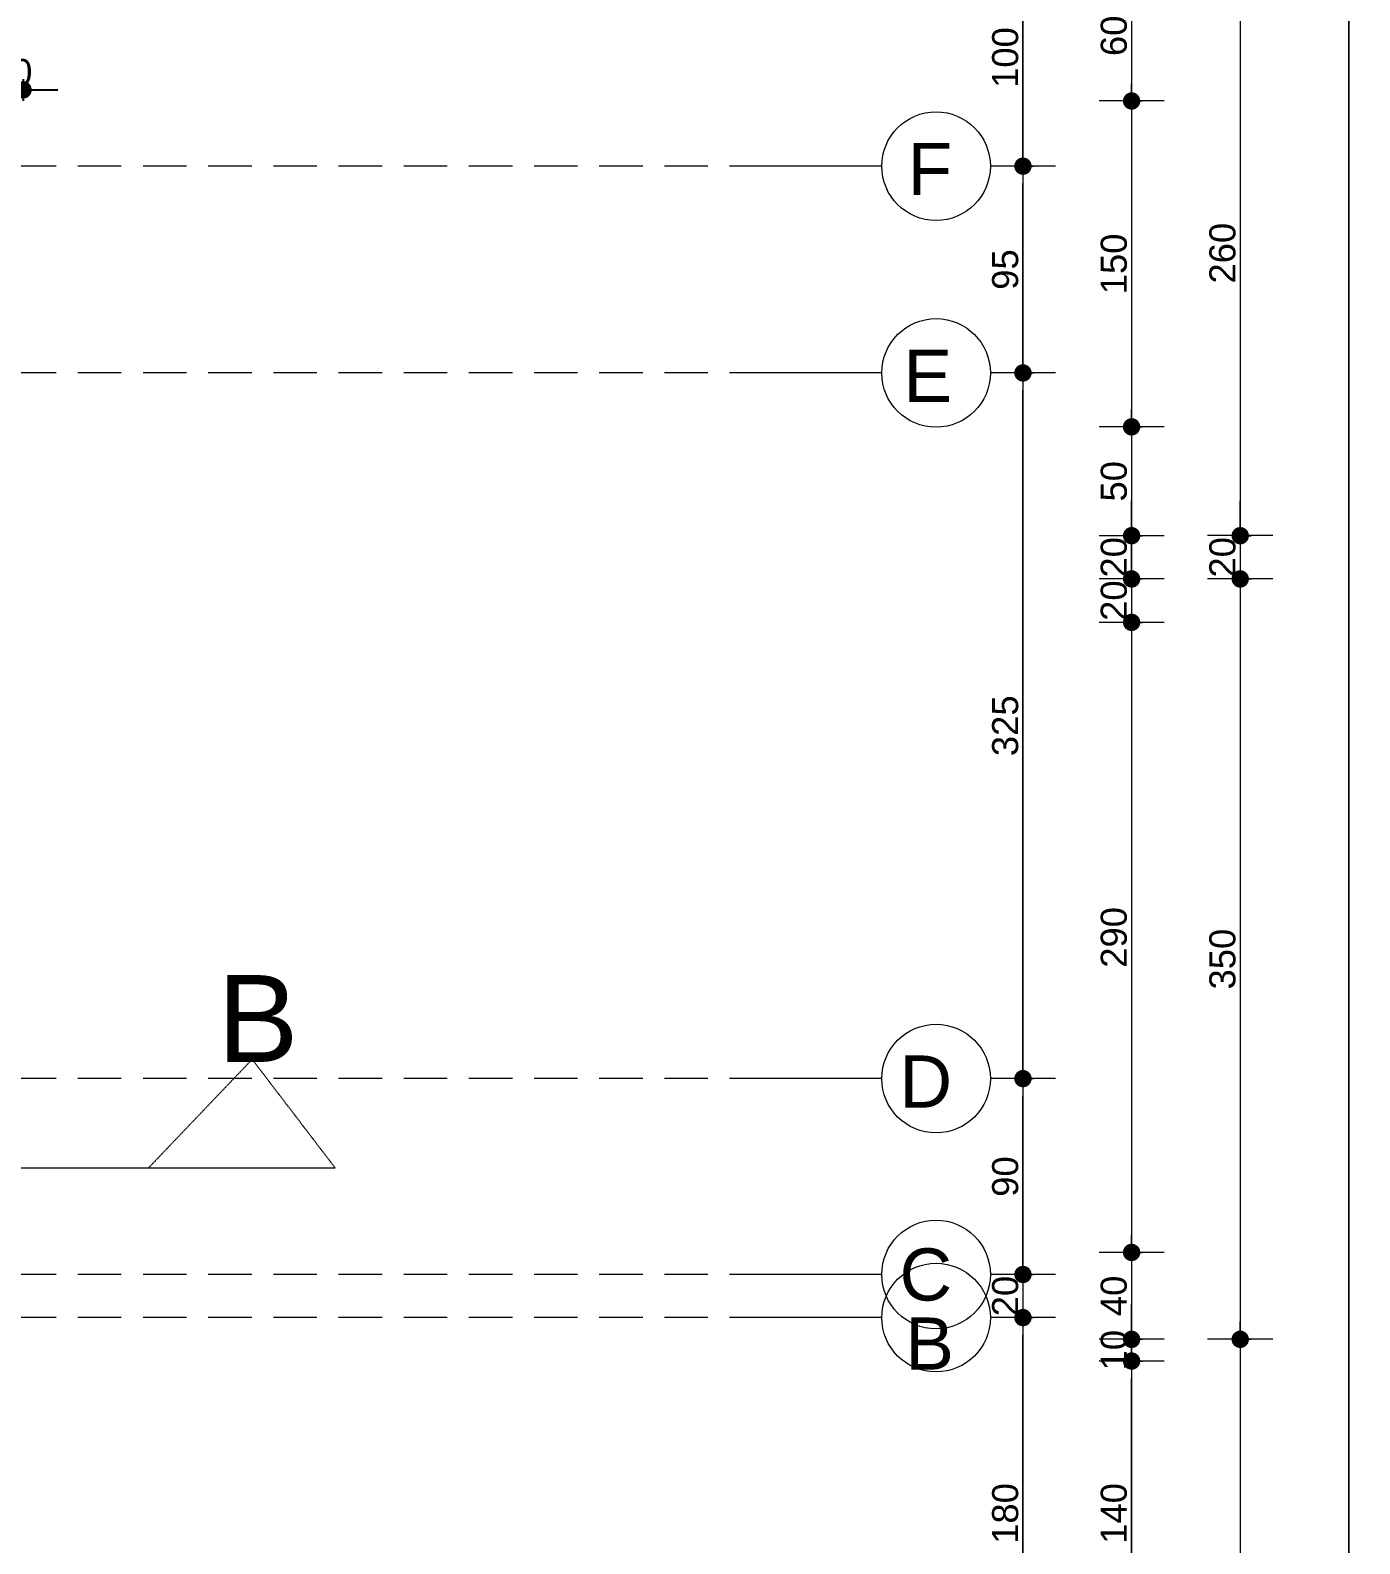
# Model space of a CAD drawing. Header units: millimetres. Extents: x 38129 to 72024, y -56282 to 16512.
# Drawn here: x 58737 to 59349, y -44875 to -44178 of the extents above; entities that cross this region are included whole.
import ezdxf

# ---------------------------------------------------------------- set-up
doc = ezdxf.new("R2010")
doc.units = ezdxf.units.MM
doc.linetypes.add('HIDDEN', pattern=[0.375, 0.25, -0.125])
for name, color, linetype, lineweight in [('AKS', 55, 'HIDDEN', 0), ('DIŞÖLÇÜ', 37, 'Continuous', 0), ('pencere+KAPI', 1, 'Continuous', 0)]:
    doc.layers.add(name, color=color, linetype=linetype, lineweight=lineweight)
doc.layers.add('tefriş', color=42, linetype='Continuous')
doc.styles.add('icdisolcu_yazi', font='arial.ttf')
doc.styles.get("Standard").update_dxf_attribs({"font": 'arial.ttf'})
doc.dimstyles.new('İç Ölçü', dxfattribs={"dimtxt": 12, "dimasz": 8, "dimexe": 5, "dimexo": 0, "dimgap": 2, "dimtad": 1, "dimdec": 0, "dimzin": 12, "dimdsep": 46, "dimtxsty": 'icdisolcu_yazi', "dimblk": 'DOT', "dimcen": 8, "dimdle": 5, "dimclrd": 256, "dimclre": 256, "dimclrt": 7, "dimadec": 0, "dimazin": 3, "dimtfac": 1, "dimtdec": 0, "dimtix": 1, "dimtmove": 2, "dimatfit": 3, "dimldrblk": 'DOT', "dimfxl": 0, "dimtolj": 1, "dimtzin": 0, "dimlwd": -1, "dimlwe": -1, "dimarcsym": 0})

# ---------------------------------------------------------------- blocks, each defined once
blk = doc.blocks.new('_Dot')
at = {"color": 0, "lineweight": -2}
blk.add_line((-0.5, 0), (-1, 0), dxfattribs=at)
at = {"color": 0, "lineweight": 30, "const_width": 0.5}
blk.add_lwpolyline([(-0.25, 0, 1), (0.25, 0, 1)], format="xyb", close=True, dxfattribs=at)
blk = doc.blocks.new('*D2307')
at = {"layer": 'Defpoints', "color": 0, "lineweight": 120, "transparency": 16777216}
for p in [(59193.83, -44770.44), (59193.83, -44770.44), (59193.83, -44950.75)]:
    blk.add_point(p, dxfattribs=at)
at = {"layer": 'DIŞÖLÇÜ', "transparency": 16777216}
for p, q in [((59193.83, -44770.44), (59198.83, -44770.44)), ((59193.83, -44950.75), (59198.83, -44950.75))]:
    blk.add_line(p, q, dxfattribs=at)
at = {"layer": 'DIŞÖLÇÜ', "linetype": 'Continuous', "transparency": 16777216}
blk.add_line((59193.83, -44942.75), (59193.83, -44778.44), dxfattribs=at)
at = {"layer": 'DIŞÖLÇÜ', "transparency": 16777216, "xscale": 8, "yscale": 8, "zscale": 8}
for p, rotation in [((59193.83, -44770.44), 90), ((59193.83, -44950.75), 270)]:
    blk.add_blockref('_Dot', p, dxfattribs=dict(at, rotation=rotation))
at = {"layer": 'DIŞÖLÇÜ', "color": 7, "transparency": 16777216, "insert": (59185.7, -44860.6), "char_height": 12, "attachment_point": 5, "rotation": 90, "style": 'icdisolcu_yazi'}
blk.add_mtext('\\A1;180', dxfattribs=at)
blk = doc.blocks.new('*D2308')
at = {"layer": 'Defpoints', "color": 0, "lineweight": 120, "transparency": 16777216}
for p in [(59193.83, -44660.43), (59193.83, -44660.43), (59193.83, -44750.6)]:
    blk.add_point(p, dxfattribs=at)
at = {"layer": 'DIŞÖLÇÜ', "transparency": 16777216}
for p, q in [((59193.83, -44660.43), (59198.83, -44660.43)), ((59193.83, -44750.6), (59198.83, -44750.6))]:
    blk.add_line(p, q, dxfattribs=at)
at = {"layer": 'DIŞÖLÇÜ', "linetype": 'Continuous', "transparency": 16777216}
blk.add_line((59193.83, -44742.6), (59193.83, -44668.43), dxfattribs=at)
at = {"layer": 'DIŞÖLÇÜ', "transparency": 16777216, "xscale": 8, "yscale": 8, "zscale": 8}
for p, rotation in [((59193.83, -44660.43), 90), ((59193.83, -44750.6), 270)]:
    blk.add_blockref('_Dot', p, dxfattribs=dict(at, rotation=rotation))
at = {"layer": 'DIŞÖLÇÜ', "color": 7, "transparency": 16777216, "insert": (59185.7, -44705.51), "char_height": 12, "attachment_point": 5, "rotation": 90, "style": 'icdisolcu_yazi'}
blk.add_mtext('\\A1;90', dxfattribs=at)
blk = doc.blocks.new('*D2309')
at = {"layer": 'Defpoints', "color": 0, "lineweight": 120, "transparency": 16777216}
for p in [(59193.83, -44335.6), (59193.83, -44335.6), (59193.83, -44660.43)]:
    blk.add_point(p, dxfattribs=at)
at = {"layer": 'DIŞÖLÇÜ', "transparency": 16777216}
for p, q in [((59193.83, -44335.6), (59198.83, -44335.6)), ((59193.83, -44660.43), (59198.83, -44660.43))]:
    blk.add_line(p, q, dxfattribs=at)
at = {"layer": 'DIŞÖLÇÜ', "linetype": 'Continuous', "transparency": 16777216}
blk.add_line((59193.83, -44652.43), (59193.83, -44343.6), dxfattribs=at)
at = {"layer": 'DIŞÖLÇÜ', "transparency": 16777216, "xscale": 8, "yscale": 8, "zscale": 8}
for p, rotation in [((59193.83, -44335.6), 90), ((59193.83, -44660.43), 270)]:
    blk.add_blockref('_Dot', p, dxfattribs=dict(at, rotation=rotation))
at = {"layer": 'DIŞÖLÇÜ', "color": 7, "transparency": 16777216, "insert": (59185.7, -44498.01), "char_height": 12, "attachment_point": 5, "rotation": 90, "style": 'icdisolcu_yazi'}
blk.add_mtext('\\A1;325', dxfattribs=at)
blk = doc.blocks.new('*D2310')
at = {"layer": 'Defpoints', "color": 0, "lineweight": 120, "transparency": 16777216}
for p in [(59193.83, -44240.43), (59193.83, -44240.43), (59193.83, -44335.6)]:
    blk.add_point(p, dxfattribs=at)
at = {"layer": 'DIŞÖLÇÜ', "transparency": 16777216}
for p, q in [((59193.83, -44240.43), (59198.83, -44240.43)), ((59193.83, -44335.6), (59198.83, -44335.6))]:
    blk.add_line(p, q, dxfattribs=at)
at = {"layer": 'DIŞÖLÇÜ', "linetype": 'Continuous', "transparency": 16777216}
blk.add_line((59193.83, -44327.6), (59193.83, -44248.43), dxfattribs=at)
at = {"layer": 'DIŞÖLÇÜ', "transparency": 16777216, "xscale": 8, "yscale": 8, "zscale": 8}
for p, rotation in [((59193.83, -44240.43), 90), ((59193.83, -44335.6), 270)]:
    blk.add_blockref('_Dot', p, dxfattribs=dict(at, rotation=rotation))
at = {"layer": 'DIŞÖLÇÜ', "color": 7, "transparency": 16777216, "insert": (59185.7, -44288.01), "char_height": 12, "attachment_point": 5, "rotation": 90, "style": 'icdisolcu_yazi'}
blk.add_mtext('\\A1;95', dxfattribs=at)
blk = doc.blocks.new('*D2311')
at = {"layer": 'Defpoints', "color": 0, "lineweight": 120, "transparency": 16777216}
for p in [(59193.83, -44140.43), (59193.83, -44140.43), (59193.83, -44240.43)]:
    blk.add_point(p, dxfattribs=at)
at = {"layer": 'DIŞÖLÇÜ', "transparency": 16777216}
for p, q in [((59193.83, -44140.43), (59198.83, -44140.43)), ((59193.83, -44240.43), (59198.83, -44240.43))]:
    blk.add_line(p, q, dxfattribs=at)
at = {"layer": 'DIŞÖLÇÜ', "linetype": 'Continuous', "transparency": 16777216}
blk.add_line((59193.83, -44232.43), (59193.83, -44148.43), dxfattribs=at)
at = {"layer": 'DIŞÖLÇÜ', "transparency": 16777216, "xscale": 8, "yscale": 8, "zscale": 8}
for p, rotation in [((59193.83, -44140.43), 90), ((59193.83, -44240.43), 270)]:
    blk.add_blockref('_Dot', p, dxfattribs=dict(at, rotation=rotation))
at = {"layer": 'DIŞÖLÇÜ', "color": 7, "transparency": 16777216, "insert": (59185.7, -44190.43), "char_height": 12, "attachment_point": 5, "rotation": 90, "style": 'icdisolcu_yazi'}
blk.add_mtext('\\A1;100', dxfattribs=at)
blk = doc.blocks.new('*D2319')
at = {"layer": 'Defpoints', "color": 0, "lineweight": 120, "transparency": 16777216}
for p in [(59193.83, -44750.6), (59193.83, -44770.44), (59193.83, -44770.44)]:
    blk.add_point(p, dxfattribs=at)
at = {"layer": 'DIŞÖLÇÜ', "linetype": 'Continuous', "transparency": 16777216}
for p, q in [((59193.83, -44742.6), (59193.83, -44734.6)), ((59193.83, -44750.6), (59193.83, -44770.44)), ((59193.83, -44778.44), (59193.83, -44786.44))]:
    blk.add_line(p, q, dxfattribs=at)
at = {"layer": 'DIŞÖLÇÜ', "transparency": 16777216}
for p, q in [((59193.83, -44750.6), (59198.83, -44750.6)), ((59193.83, -44770.44), (59198.83, -44770.44))]:
    blk.add_line(p, q, dxfattribs=at)
at = {"layer": 'DIŞÖLÇÜ', "transparency": 16777216, "xscale": 8, "yscale": 8, "zscale": 8}
for p, rotation in [((59193.83, -44750.6), 270), ((59193.83, -44770.44), 90)]:
    blk.add_blockref('_Dot', p, dxfattribs=dict(at, rotation=rotation))
at = {"layer": 'DIŞÖLÇÜ', "color": 7, "transparency": 16777216, "insert": (59185.7, -44760.52), "char_height": 12, "attachment_point": 5, "rotation": 90, "style": 'icdisolcu_yazi'}
blk.add_mtext('\\A1;20', dxfattribs=at)
blk = doc.blocks.new('*D2421')
at = {"layer": 'Defpoints', "color": 0, "lineweight": 120, "transparency": 16777216}
for p in [(59243.83, -44790.44), (59243.83, -44790.44), (59243.83, -44930.74)]:
    blk.add_point(p, dxfattribs=at)
at = {"layer": 'DIŞÖLÇÜ', "transparency": 16777216}
for p, q in [((59243.83, -44790.44), (59248.83, -44790.44)), ((59243.83, -44930.74), (59248.83, -44930.74))]:
    blk.add_line(p, q, dxfattribs=at)
at = {"layer": 'DIŞÖLÇÜ', "linetype": 'Continuous', "transparency": 16777216}
blk.add_line((59243.83, -44922.74), (59243.83, -44798.44), dxfattribs=at)
at = {"layer": 'DIŞÖLÇÜ', "transparency": 16777216, "xscale": 8, "yscale": 8, "zscale": 8}
for p, rotation in [((59243.83, -44790.44), 90), ((59243.83, -44930.74), 270)]:
    blk.add_blockref('_Dot', p, dxfattribs=dict(at, rotation=rotation))
at = {"layer": 'DIŞÖLÇÜ', "color": 7, "transparency": 16777216, "insert": (59235.7, -44860.59), "char_height": 12, "attachment_point": 5, "rotation": 90, "style": 'icdisolcu_yazi'}
blk.add_mtext('\\A1;140', dxfattribs=at)
blk = doc.blocks.new('*D2422')
at = {"layer": 'Defpoints', "color": 0, "lineweight": 120, "transparency": 16777216}
for p in [(59243.83, -44780.44), (59243.83, -44780.44), (59243.83, -44790.44)]:
    blk.add_point(p, dxfattribs=at)
at = {"layer": 'DIŞÖLÇÜ', "linetype": 'Continuous', "transparency": 16777216}
for p, q in [((59243.83, -44772.44), (59243.83, -44764.44)), ((59243.83, -44790.44), (59243.83, -44780.44)), ((59243.83, -44798.44), (59243.83, -44806.44))]:
    blk.add_line(p, q, dxfattribs=at)
at = {"layer": 'DIŞÖLÇÜ', "transparency": 16777216}
for p, q in [((59243.83, -44780.44), (59248.83, -44780.44)), ((59243.83, -44790.44), (59248.83, -44790.44))]:
    blk.add_line(p, q, dxfattribs=at)
at = {"layer": 'DIŞÖLÇÜ', "transparency": 16777216, "xscale": 8, "yscale": 8, "zscale": 8}
for p, rotation in [((59243.83, -44780.44), 270), ((59243.83, -44790.44), 90)]:
    blk.add_blockref('_Dot', p, dxfattribs=dict(at, rotation=rotation))
at = {"layer": 'DIŞÖLÇÜ', "color": 7, "transparency": 16777216, "insert": (59235.7, -44785.44), "char_height": 12, "attachment_point": 5, "rotation": 90, "style": 'icdisolcu_yazi'}
blk.add_mtext('\\A1;10', dxfattribs=at)
blk = doc.blocks.new('*D2434')
at = {"layer": 'Defpoints', "color": 0, "lineweight": 120, "transparency": 16777216}
for p in [(59293.83, -44150.43), (59293.83, -44410.53), (59293.83, -44410.53)]:
    blk.add_point(p, dxfattribs=at)
at = {"layer": 'DIŞÖLÇÜ', "transparency": 16777216}
for p, q in [((59293.83, -44150.43), (59298.83, -44150.43)), ((59293.83, -44410.53), (59298.83, -44410.53))]:
    blk.add_line(p, q, dxfattribs=at)
at = {"layer": 'DIŞÖLÇÜ', "linetype": 'Continuous', "transparency": 16777216}
blk.add_line((59293.83, -44158.43), (59293.83, -44402.53), dxfattribs=at)
at = {"layer": 'DIŞÖLÇÜ', "transparency": 16777216, "xscale": 8, "yscale": 8, "zscale": 8}
for p, rotation in [((59293.83, -44150.43), 90), ((59293.83, -44410.53), 270)]:
    blk.add_blockref('_Dot', p, dxfattribs=dict(at, rotation=rotation))
at = {"layer": 'DIŞÖLÇÜ', "color": 7, "transparency": 16777216, "insert": (59285.7, -44280.48), "char_height": 12, "attachment_point": 5, "rotation": 90, "style": 'icdisolcu_yazi'}
blk.add_mtext('\\A1;260', dxfattribs=at)
blk = doc.blocks.new('*D2435')
at = {"layer": 'Defpoints', "color": 0, "lineweight": 120, "transparency": 16777216}
for p in [(59293.83, -44430.43), (59293.83, -44780.44), (59293.83, -44780.44)]:
    blk.add_point(p, dxfattribs=at)
at = {"layer": 'DIŞÖLÇÜ', "transparency": 16777216}
for p, q in [((59293.83, -44430.43), (59298.83, -44430.43)), ((59293.83, -44780.44), (59298.83, -44780.44))]:
    blk.add_line(p, q, dxfattribs=at)
at = {"layer": 'DIŞÖLÇÜ', "linetype": 'Continuous', "transparency": 16777216}
blk.add_line((59293.83, -44438.43), (59293.83, -44772.44), dxfattribs=at)
at = {"layer": 'DIŞÖLÇÜ', "transparency": 16777216, "xscale": 8, "yscale": 8, "zscale": 8}
for p, rotation in [((59293.83, -44430.43), 90), ((59293.83, -44780.44), 270)]:
    blk.add_blockref('_Dot', p, dxfattribs=dict(at, rotation=rotation))
at = {"layer": 'DIŞÖLÇÜ', "color": 7, "transparency": 16777216, "insert": (59285.7, -44605.43), "char_height": 12, "attachment_point": 5, "rotation": 90, "style": 'icdisolcu_yazi'}
blk.add_mtext('\\A1;350', dxfattribs=at)
blk = doc.blocks.new('*D2436')
at = {"layer": 'Defpoints', "color": 0, "lineweight": 120, "transparency": 16777216}
for p in [(59293.83, -44780.44), (59293.83, -45110.42), (59293.83, -45110.42)]:
    blk.add_point(p, dxfattribs=at)
at = {"layer": 'DIŞÖLÇÜ', "transparency": 16777216}
for p, q in [((59293.83, -44780.44), (59298.83, -44780.44)), ((59293.83, -45110.42), (59298.83, -45110.42))]:
    blk.add_line(p, q, dxfattribs=at)
at = {"layer": 'DIŞÖLÇÜ', "linetype": 'Continuous', "transparency": 16777216}
blk.add_line((59293.83, -44788.44), (59293.83, -45102.42), dxfattribs=at)
at = {"layer": 'DIŞÖLÇÜ', "transparency": 16777216, "xscale": 8, "yscale": 8, "zscale": 8}
for p, rotation in [((59293.83, -44780.44), 90), ((59293.83, -45110.42), 270)]:
    blk.add_blockref('_Dot', p, dxfattribs=dict(at, rotation=rotation))
at = {"layer": 'DIŞÖLÇÜ', "color": 7, "transparency": 16777216, "insert": (59285.7, -44945.43), "char_height": 12, "attachment_point": 5, "rotation": 90, "style": 'icdisolcu_yazi'}
blk.add_mtext('\\A1;330', dxfattribs=at)
blk = doc.blocks.new('*D2438')
at = {"layer": 'Defpoints', "color": 0, "lineweight": 120, "transparency": 16777216}
for p in [(59343.83, -43080.39), (59343.83, -43080.39), (59343.83, -45110.44)]:
    blk.add_point(p, dxfattribs=at)
at = {"layer": 'DIŞÖLÇÜ', "transparency": 16777216}
for p, q in [((59343.83, -43080.39), (59348.83, -43080.39)), ((59343.83, -45110.44), (59348.83, -45110.44))]:
    blk.add_line(p, q, dxfattribs=at)
at = {"layer": 'DIŞÖLÇÜ', "linetype": 'Continuous', "transparency": 16777216}
blk.add_line((59343.83, -45102.44), (59343.83, -43088.39), dxfattribs=at)
at = {"layer": 'DIŞÖLÇÜ', "transparency": 16777216, "xscale": 8, "yscale": 8, "zscale": 8}
for p, rotation in [((59343.83, -43080.39), 90), ((59343.83, -45110.44), 270)]:
    blk.add_blockref('_Dot', p, dxfattribs=dict(at, rotation=rotation))
at = {"layer": 'DIŞÖLÇÜ', "color": 7, "transparency": 16777216, "insert": (59335.7, -44095.42), "char_height": 12, "attachment_point": 5, "rotation": 90, "style": 'icdisolcu_yazi'}
blk.add_mtext('\\A1;2030', dxfattribs=at)
blk = doc.blocks.new('*D2448')
at = {"layer": 'Defpoints', "color": 0, "lineweight": 120, "transparency": 16777216}
for p in [(59243.83, -44150.43), (59243.83, -44210.43), (59243.83, -44210.43)]:
    blk.add_point(p, dxfattribs=at)
at = {"layer": 'DIŞÖLÇÜ', "transparency": 16777216}
for p, q in [((59243.83, -44150.43), (59248.83, -44150.43)), ((59243.83, -44210.43), (59248.83, -44210.43))]:
    blk.add_line(p, q, dxfattribs=at)
at = {"layer": 'DIŞÖLÇÜ', "linetype": 'Continuous', "transparency": 16777216}
blk.add_line((59243.83, -44158.43), (59243.83, -44202.43), dxfattribs=at)
at = {"layer": 'DIŞÖLÇÜ', "transparency": 16777216, "xscale": 8, "yscale": 8, "zscale": 8}
for p, rotation in [((59243.83, -44150.43), 90), ((59243.83, -44210.43), 270)]:
    blk.add_blockref('_Dot', p, dxfattribs=dict(at, rotation=rotation))
at = {"layer": 'DIŞÖLÇÜ', "color": 7, "transparency": 16777216, "insert": (59235.7, -44180.43), "char_height": 12, "attachment_point": 5, "rotation": 90, "style": 'icdisolcu_yazi'}
blk.add_mtext('\\A1;60', dxfattribs=at)
blk = doc.blocks.new('*D2449')
at = {"layer": 'Defpoints', "color": 0, "lineweight": 120, "transparency": 16777216}
for p in [(59243.83, -44210.43), (59243.83, -44360.43), (59243.83, -44360.43)]:
    blk.add_point(p, dxfattribs=at)
at = {"layer": 'DIŞÖLÇÜ', "transparency": 16777216}
for p, q in [((59243.83, -44210.43), (59248.83, -44210.43)), ((59243.83, -44360.43), (59248.83, -44360.43))]:
    blk.add_line(p, q, dxfattribs=at)
at = {"layer": 'DIŞÖLÇÜ', "linetype": 'Continuous', "transparency": 16777216}
blk.add_line((59243.83, -44218.43), (59243.83, -44352.43), dxfattribs=at)
at = {"layer": 'DIŞÖLÇÜ', "transparency": 16777216, "xscale": 8, "yscale": 8, "zscale": 8}
for p, rotation in [((59243.83, -44210.43), 90), ((59243.83, -44360.43), 270)]:
    blk.add_blockref('_Dot', p, dxfattribs=dict(at, rotation=rotation))
at = {"layer": 'DIŞÖLÇÜ', "color": 7, "transparency": 16777216, "insert": (59235.7, -44285.43), "char_height": 12, "attachment_point": 5, "rotation": 90, "style": 'icdisolcu_yazi'}
blk.add_mtext('\\A1;150', dxfattribs=at)
blk = doc.blocks.new('*D2450')
at = {"layer": 'Defpoints', "color": 0, "lineweight": 120, "transparency": 16777216}
for p in [(59243.83, -44360.43), (59243.83, -44410.53), (59243.83, -44410.53)]:
    blk.add_point(p, dxfattribs=at)
at = {"layer": 'DIŞÖLÇÜ', "transparency": 16777216}
for p, q in [((59243.83, -44360.43), (59248.83, -44360.43)), ((59243.83, -44410.53), (59248.83, -44410.53))]:
    blk.add_line(p, q, dxfattribs=at)
at = {"layer": 'DIŞÖLÇÜ', "linetype": 'Continuous', "transparency": 16777216}
blk.add_line((59243.83, -44368.43), (59243.83, -44402.53), dxfattribs=at)
at = {"layer": 'DIŞÖLÇÜ', "transparency": 16777216, "xscale": 8, "yscale": 8, "zscale": 8}
for p, rotation in [((59243.83, -44360.43), 90), ((59243.83, -44410.53), 270)]:
    blk.add_blockref('_Dot', p, dxfattribs=dict(at, rotation=rotation))
at = {"layer": 'DIŞÖLÇÜ', "color": 7, "transparency": 16777216, "insert": (59235.7, -44385.48), "char_height": 12, "attachment_point": 5, "rotation": 90, "style": 'icdisolcu_yazi'}
blk.add_mtext('\\A1;50', dxfattribs=at)
blk = doc.blocks.new('*D2451')
at = {"layer": 'Defpoints', "color": 0, "lineweight": 120, "transparency": 16777216}
for p in [(59243.83, -44410.53), (59243.83, -44430.43), (59243.83, -44430.43)]:
    blk.add_point(p, dxfattribs=at)
at = {"layer": 'DIŞÖLÇÜ', "linetype": 'Continuous', "transparency": 16777216}
for p, q in [((59243.83, -44402.53), (59243.83, -44394.53)), ((59243.83, -44410.53), (59243.83, -44430.43)), ((59243.83, -44438.43), (59243.83, -44446.43))]:
    blk.add_line(p, q, dxfattribs=at)
at = {"layer": 'DIŞÖLÇÜ', "transparency": 16777216}
for p, q in [((59243.83, -44410.53), (59248.83, -44410.53)), ((59243.83, -44430.43), (59248.83, -44430.43))]:
    blk.add_line(p, q, dxfattribs=at)
at = {"layer": 'DIŞÖLÇÜ', "transparency": 16777216, "xscale": 8, "yscale": 8, "zscale": 8}
for p, rotation in [((59243.83, -44410.53), 270), ((59243.83, -44430.43), 90)]:
    blk.add_blockref('_Dot', p, dxfattribs=dict(at, rotation=rotation))
at = {"layer": 'DIŞÖLÇÜ', "color": 7, "transparency": 16777216, "insert": (59235.7, -44420.48), "char_height": 12, "attachment_point": 5, "rotation": 90, "style": 'icdisolcu_yazi'}
blk.add_mtext('\\A1;20', dxfattribs=at)
blk = doc.blocks.new('*D2452')
at = {"layer": 'Defpoints', "color": 0, "lineweight": 120, "transparency": 16777216}
for p in [(59243.83, -44430.43), (59243.83, -44450.42), (59243.83, -44450.42)]:
    blk.add_point(p, dxfattribs=at)
at = {"layer": 'DIŞÖLÇÜ', "linetype": 'Continuous', "transparency": 16777216}
for p, q in [((59243.83, -44422.43), (59243.83, -44414.43)), ((59243.83, -44430.43), (59243.83, -44450.42)), ((59243.83, -44458.42), (59243.83, -44466.42))]:
    blk.add_line(p, q, dxfattribs=at)
at = {"layer": 'DIŞÖLÇÜ', "transparency": 16777216}
for p, q in [((59243.83, -44430.43), (59248.83, -44430.43)), ((59243.83, -44450.42), (59248.83, -44450.42))]:
    blk.add_line(p, q, dxfattribs=at)
at = {"layer": 'DIŞÖLÇÜ', "transparency": 16777216, "xscale": 8, "yscale": 8, "zscale": 8}
for p, rotation in [((59243.83, -44430.43), 270), ((59243.83, -44450.42), 90)]:
    blk.add_blockref('_Dot', p, dxfattribs=dict(at, rotation=rotation))
at = {"layer": 'DIŞÖLÇÜ', "color": 7, "transparency": 16777216, "insert": (59235.7, -44440.42), "char_height": 12, "attachment_point": 5, "rotation": 90, "style": 'icdisolcu_yazi'}
blk.add_mtext('\\A1;20', dxfattribs=at)
blk = doc.blocks.new('*D2453')
at = {"layer": 'Defpoints', "color": 0, "lineweight": 120, "transparency": 16777216}
for p in [(59243.83, -44450.42), (59243.83, -44740.44), (59243.83, -44740.44)]:
    blk.add_point(p, dxfattribs=at)
at = {"layer": 'DIŞÖLÇÜ', "transparency": 16777216}
for p, q in [((59243.83, -44450.42), (59248.83, -44450.42)), ((59243.83, -44740.44), (59248.83, -44740.44))]:
    blk.add_line(p, q, dxfattribs=at)
at = {"layer": 'DIŞÖLÇÜ', "linetype": 'Continuous', "transparency": 16777216}
blk.add_line((59243.83, -44458.42), (59243.83, -44732.44), dxfattribs=at)
at = {"layer": 'DIŞÖLÇÜ', "transparency": 16777216, "xscale": 8, "yscale": 8, "zscale": 8}
for p, rotation in [((59243.83, -44450.42), 90), ((59243.83, -44740.44), 270)]:
    blk.add_blockref('_Dot', p, dxfattribs=dict(at, rotation=rotation))
at = {"layer": 'DIŞÖLÇÜ', "color": 7, "transparency": 16777216, "insert": (59235.7, -44595.43), "char_height": 12, "attachment_point": 5, "rotation": 90, "style": 'icdisolcu_yazi'}
blk.add_mtext('\\A1;290', dxfattribs=at)
blk = doc.blocks.new('*D2454')
at = {"layer": 'Defpoints', "color": 0, "lineweight": 120, "transparency": 16777216}
for p in [(59243.83, -44740.44), (59243.83, -44780.44), (59243.83, -44780.44)]:
    blk.add_point(p, dxfattribs=at)
at = {"layer": 'DIŞÖLÇÜ', "transparency": 16777216}
for p, q in [((59243.83, -44740.44), (59248.83, -44740.44)), ((59243.83, -44780.44), (59248.83, -44780.44))]:
    blk.add_line(p, q, dxfattribs=at)
at = {"layer": 'DIŞÖLÇÜ', "linetype": 'Continuous', "transparency": 16777216}
blk.add_line((59243.83, -44748.44), (59243.83, -44772.44), dxfattribs=at)
at = {"layer": 'DIŞÖLÇÜ', "transparency": 16777216, "xscale": 8, "yscale": 8, "zscale": 8}
for p, rotation in [((59243.83, -44740.44), 90), ((59243.83, -44780.44), 270)]:
    blk.add_blockref('_Dot', p, dxfattribs=dict(at, rotation=rotation))
at = {"layer": 'DIŞÖLÇÜ', "color": 7, "transparency": 16777216, "insert": (59235.7, -44760.44), "char_height": 12, "attachment_point": 5, "rotation": 90, "style": 'icdisolcu_yazi'}
blk.add_mtext('\\A1;40', dxfattribs=at)
blk = doc.blocks.new('*D2456')
at = {"layer": 'Defpoints', "color": 0, "lineweight": 120, "transparency": 16777216}
for p in [(59293.83, -44410.53), (59293.83, -44430.43), (59293.83, -44430.43)]:
    blk.add_point(p, dxfattribs=at)
at = {"layer": 'DIŞÖLÇÜ', "linetype": 'Continuous', "transparency": 16777216}
for p, q in [((59293.83, -44402.53), (59293.83, -44394.53)), ((59293.83, -44410.53), (59293.83, -44430.43)), ((59293.83, -44438.43), (59293.83, -44446.43))]:
    blk.add_line(p, q, dxfattribs=at)
at = {"layer": 'DIŞÖLÇÜ', "transparency": 16777216}
for p, q in [((59293.83, -44410.53), (59298.83, -44410.53)), ((59293.83, -44430.43), (59298.83, -44430.43))]:
    blk.add_line(p, q, dxfattribs=at)
at = {"layer": 'DIŞÖLÇÜ', "transparency": 16777216, "xscale": 8, "yscale": 8, "zscale": 8}
for p, rotation in [((59293.83, -44410.53), 270), ((59293.83, -44430.43), 90)]:
    blk.add_blockref('_Dot', p, dxfattribs=dict(at, rotation=rotation))
at = {"layer": 'DIŞÖLÇÜ', "color": 7, "transparency": 16777216, "insert": (59285.7, -44420.48), "char_height": 12, "attachment_point": 5, "rotation": 90, "style": 'icdisolcu_yazi'}
blk.add_mtext('\\A1;20', dxfattribs=at)
blk = doc.blocks.new('*D552')
at = {"layer": 'Defpoints', "color": 0, "lineweight": 120, "transparency": 16777216}
for p in [(58723.59, -44197), (58733.59, -44196.05), (58733.59, -44205.33)]:
    blk.add_point(p, dxfattribs=at)
at = {"layer": 'tefriş', "transparency": 16777216}
for p, q in [((58723.59, -44200.33), (58723.59, -44210.33)), ((58733.59, -44200.33), (58733.59, -44210.33))]:
    blk.add_line(p, q, dxfattribs=at)
at = {"layer": 'tefriş', "linetype": 'Continuous', "transparency": 16777216}
for p, q in [((58715.59, -44205.33), (58707.59, -44205.33)), ((58723.59, -44205.33), (58733.59, -44205.33)), ((58741.59, -44205.33), (58749.59, -44205.33))]:
    blk.add_line(p, q, dxfattribs=at)
at = {"layer": 'tefriş', "transparency": 16777216, "xscale": 8, "yscale": 8, "zscale": 8}
blk.add_blockref('_Dot', (58723.59, -44205.33), dxfattribs=at)
at = {"layer": 'tefriş', "transparency": 16777216, "xscale": 8, "yscale": 8, "zscale": 8, "rotation": 180}
blk.add_blockref('_Dot', (58733.59, -44205.33), dxfattribs=at)
at = {"layer": 'tefriş', "color": 7, "transparency": 16777216, "insert": (58728.59, -44197.2), "char_height": 12, "attachment_point": 5, "style": 'icdisolcu_yazi'}
blk.add_mtext('\\A1;10', dxfattribs=at)

msp = doc.modelspace()

# ---------------------------------------------------------------- linework, layer by layer
at = {"layer": 'AKS', "ltscale": 80}
for p, q in [((59078.83, -44240.43), (56716.98, -44240.43)), ((59078.83, -44335.6), (56716.98, -44335.6)), ((59078.83, -44660.43), (56716.98, -44660.43)), ((59078.83, -44750.6), (56716.98, -44750.6)), ((59078.83, -44770.44), (56716.98, -44770.44))]:
    msp.add_line(p, q, dxfattribs=at)
at = {"layer": 'DIŞÖLÇÜ'}
for p, q in [((59193.83, -43030.39), (59193.83, -45160.44)), ((59243.83, -43030.39), (59243.83, -45160.44)), ((59293.83, -43030.39), (59293.83, -45160.44)), ((59343.83, -43030.39), (59343.83, -45160.44)), ((59258.83, -44210.43), (59228.83, -44210.43)), ((59128.83, -44240.43), (59078.83, -44240.43)), ((59208.83, -44240.43), (59178.83, -44240.43)), ((59128.83, -44335.6), (59078.83, -44335.6)), ((59208.83, -44335.6), (59178.83, -44335.6)), ((59258.83, -44360.43), (59228.83, -44360.43)), ((59258.83, -44410.53), (59228.83, -44410.53)), ((59308.83, -44410.43), (59278.83, -44410.43)), ((59258.83, -44430.43), (59228.83, -44430.43)), ((59308.83, -44430.43), (59278.83, -44430.43)), ((59258.83, -44450.42), (59228.83, -44450.42)), ((59128.83, -44660.43), (59078.83, -44660.43)), ((59208.83, -44660.43), (59178.83, -44660.43)), ((59258.83, -44740.44), (59228.83, -44740.44)), ((59128.83, -44750.6), (59078.83, -44750.6)), ((59208.83, -44750.6), (59178.83, -44750.6)), ((59128.83, -44770.44), (59078.83, -44770.44)), ((59208.83, -44770.44), (59178.83, -44770.44)), ((59258.83, -44780.44), (59228.83, -44780.44)), ((59308.83, -44780.44), (59278.83, -44780.44)), ((59258.83, -44790.44), (59228.83, -44790.44))]:
    msp.add_line(p, q, dxfattribs=at)
for centre in [(59153.83, -44240.43), (59153.83, -44335.6), (59153.83, -44660.43), (59153.83, -44750.6), (59153.83, -44770.44)]:
    msp.add_circle(centre, 25, dxfattribs=at)
at = {"layer": 'pencere+KAPI', "linetype": 'HIDDEN'}
msp.add_line((56898.81, -44701.51), (58877.24, -44701.51), dxfattribs=at)
msp.add_lwpolyline([(58877.24, -44701.51), (58839.06, -44651.55), (58791.39, -44701.51)], dxfattribs=at)

# ---------------------------------------------------------------- texts
at = {"layer": 'DIŞÖLÇÜ', "char_height": 24, "width": 425.6226, "attachment_point": 9, "rotation": 0}
for s, insert in [('F', (59161.21, -44253.76)), ('E', (59161.21, -44348.93)), ('D', (59161.21, -44673.76)), ('C', (59161.21, -44762.93)), ('B', (59162.06, -44794.39))]:
    msp.add_mtext(s, dxfattribs=dict(at, insert=insert))
at = {"layer": 'pencere+KAPI', "linetype": 'HIDDEN', "insert": (58823.06, -44652.75), "char_height": 40, "width": 1884.4985, "attachment_point": 7}
msp.add_mtext('B', dxfattribs=at)

# ---------------------------------------------------------------- dimensions: what is measured, and where the dimension line sits
at = {"layer": 'DIŞÖLÇÜ'}
for base, p1, p2, picture, middle in [((59343.83, -43080.39), (59343.83, -45110.44), (59343.83, -43080.39), '*D2438', (59335.7, -44095.42)), ((59193.83, -44140.43), (59193.83, -44240.43), (59193.83, -44140.43), '*D2311', (59185.7, -44190.43)), ((59243.83, -44210.43), (59243.83, -44150.43), (59243.83, -44210.43), '*D2448', (59235.7, -44180.43)), ((59293.83, -44410.53), (59293.83, -44150.43), (59293.83, -44410.53), '*D2434', (59285.7, -44280.48)), ((59243.83, -44360.43), (59243.83, -44210.43), (59243.83, -44360.43), '*D2449', (59235.7, -44285.43)), ((59193.83, -44240.43), (59193.83, -44335.6), (59193.83, -44240.43), '*D2310', (59185.7, -44288.01)), ((59193.83, -44335.6), (59193.83, -44660.43), (59193.83, -44335.6), '*D2309', (59185.7, -44498.01)), ((59243.83, -44410.53), (59243.83, -44360.43), (59243.83, -44410.53), '*D2450', (59235.7, -44385.48)), ((59243.83, -44430.43), (59243.83, -44410.53), (59243.83, -44430.43), '*D2451', (59235.7, -44420.48)), ((59293.83, -44430.43), (59293.83, -44410.53), (59293.83, -44430.43), '*D2456', (59285.7, -44420.48)), ((59243.83, -44450.42), (59243.83, -44430.43), (59243.83, -44450.42), '*D2452', (59235.7, -44440.42)), ((59293.83, -44780.44), (59293.83, -44430.43), (59293.83, -44780.44), '*D2435', (59285.7, -44605.43)), ((59243.83, -44740.44), (59243.83, -44450.42), (59243.83, -44740.44), '*D2453', (59235.7, -44595.43)), ((59193.83, -44660.43), (59193.83, -44750.6), (59193.83, -44660.43), '*D2308', (59185.7, -44705.51)), ((59193.83, -44770.44), (59193.83, -44750.6), (59193.83, -44770.44), '*D2319', (59185.7, -44760.52)), ((59243.83, -44780.44), (59243.83, -44740.44), (59243.83, -44780.44), '*D2454', (59235.7, -44760.44)), ((59193.83, -44770.44), (59193.83, -44950.75), (59193.83, -44770.44), '*D2307', (59185.7, -44860.6)), ((59243.83, -44780.44), (59243.83, -44790.44), (59243.83, -44780.44), '*D2422', (59235.7, -44785.44)), ((59293.83, -45110.42), (59293.83, -44780.44), (59293.83, -45110.42), '*D2436', (59285.7, -44945.43)), ((59243.83, -44790.44), (59243.83, -44930.74), (59243.83, -44790.44), '*D2421', (59235.7, -44860.59))]:
    dim = msp.add_linear_dim(base=base, p1=p1, p2=p2, angle=90, dimstyle='İç Ölçü', dxfattribs=at)
    dim.commit()
    dim.dimension.update_dxf_attribs({"geometry": picture, "text_midpoint": middle})
at = {"layer": 'tefriş'}
dim = msp.add_linear_dim(base=(58733.59, -44205.33), p1=(58723.59, -44197), p2=(58733.59, -44196.05), dimstyle='İç Ölçü', dxfattribs=at)
dim.commit()
dim.dimension.update_dxf_attribs({"geometry": '*D552', "text_midpoint": (58728.59, -44197.2)})

doc.saveas('drawing.dxf')
